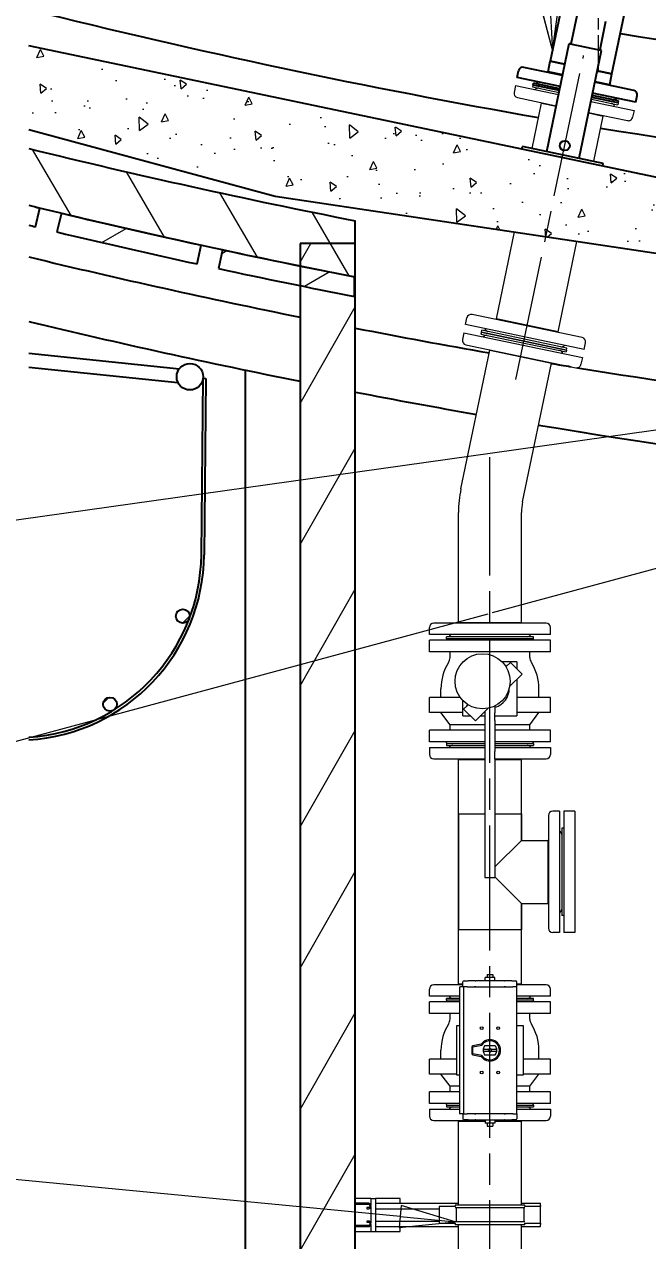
# Model space of a CAD drawing. Header units: millimetres. Extents: x -4172 to 126100, y -2 to 142133.
# Drawn here: x 81443 to 84273, y 9769 to 15286 of the extents above; entities that cross this region are included whole.
import ezdxf

# ---------------------------------------------------------------- set-up
doc = ezdxf.new("R2010")
doc.units = ezdxf.units.MM
doc.header["$LTSCALE"] = 100
doc.linetypes.add('CHAIN', pattern=[0.3543, 0.2362, -0.0295, 0.0591, -0.0295])
for name, color, linetype, lineweight in [('Center Mark', 7, 'Continuous', 18), ('Centerline', 7, 'Continuous', 18), ('Hatch', 7, 'Continuous', 18), ('Symbol', 7, 'Continuous', 18), ('Visible', 7, 'Continuous', 25)]:
    doc.layers.add(name, color=color, linetype=linetype, lineweight=lineweight)
doc.layers.add('P_Biomass (BM)', color=150, linetype='Continuous', lineweight=18, true_color=0x007fff)
doc.styles.add('Note Text', font='arial.ttf')
pattern_1 = [(30.27596, (0, 0), (-160.0725, 274.1953), [])]
pattern_2 = [(45.27593, (0, 0), (-225.585, 223.4226), [])]

# ---------------------------------------------------------------- blocks, each defined once
blk = doc.blocks.new('Balloon15')
at = {"layer": 'Symbol'}
for p, q in [((860.058, 132.746), (835.667, 126.162)), ((835.467, 126.108), (805.674, 118.066))]:
    blk.add_line(p, q, dxfattribs=at)
blk = doc.blocks.new('Balloon16')
at = {"layer": 'Symbol'}
blk.add_line((858.726, 136.648), (805.574, 129.178), dxfattribs=at)
blk = doc.blocks.new('Balloon41')
at = {"layer": 'Symbol'}
for p, q in [((838.225, 154.718), (837.036, 174.958)), ((838.258, 154.155), (838.237, 154.518)), ((838.757, 154.185), (837.759, 154.126)), ((837.759, 154.126), (838.404, 151.66)), ((838.258, 154.155), (838.404, 151.66)), ((838.404, 151.66), (838.757, 154.185))]:
    blk.add_line(p, q, dxfattribs=at)
at = {"layer": 'Symbol', "flags": 128}
blk.add_lwpolyline([(837.759, 154.126), (838.404, 151.66), (838.757, 154.185), (837.759, 154.126)], dxfattribs=at)
at = {"layer": 'Symbol'}
blk.add_circle((836.817, 178.689), 3.75, dxfattribs=at)
blk.add_solid([(837.759, 154.126), (838.404, 151.66), (838.757, 154.185), (837.759, 154.126)], dxfattribs=at)
at = {"layer": 'Symbol', "insert": (836.817, 178.71), "char_height": 2.5, "attachment_point": 5, "style": 'Note Text'}
blk.add_mtext('6', dxfattribs=at)
blk = doc.blocks.new('Balloon42')
at = {"layer": 'Symbol'}
for p, q in [((831.497, 98.785), (792.005, 102.589)), ((831.545, 99.283), (831.449, 98.287)), ((831.497, 98.785), (833.985, 98.546)), ((833.985, 98.546), (831.545, 99.283)), ((831.449, 98.287), (833.985, 98.546))]:
    blk.add_line(p, q, dxfattribs=at)
at = {"layer": 'Symbol', "flags": 128}
blk.add_lwpolyline([(831.449, 98.287), (833.985, 98.546), (831.545, 99.283), (831.449, 98.287)], dxfattribs=at)
at = {"layer": 'Symbol'}
blk.add_circle((788.286, 102.947), 3.75, dxfattribs=at)
blk.add_solid([(831.449, 98.287), (833.985, 98.546), (831.545, 99.283), (831.449, 98.287)], dxfattribs=at)
at = {"layer": 'Symbol', "insert": (788.286, 102.968), "char_height": 2.5, "attachment_point": 5, "style": 'Note Text'}
blk.add_mtext('26', dxfattribs=at)

msp = doc.modelspace()

# ---------------------------------------------------------------- hatches: boundary and pattern name
at = {"layer": 'Hatch'}
h = msp.add_hatch(dxfattribs=at)
h.set_pattern_fill('AR-CONC', color=256, scale=53.832768, angle=45.27593, style=0)
h.set_pattern_definition([(95.27593, (0, 0), (295.7124, 250.5689), [40.3746, -444.1203]), (40.27593, (0, 0), (-340.2629, 231.8734), [32.2997, -355.2963]), (145.7274, (24.64, 20.88), (-44.5504, 482.4423), [34.3131, -377.4442]), (91.46013, (-76.5, 75.76), (467.5982, 345.501), [60.562, -666.1805]), (141.9116, (-37.53, 104.56), (-18.5184, 726.5064), [51.4697, -566.1666]), (36.4601, (-76.5, 75.76), (-18.5184, 726.5064), [48.4495, -532.9444]), (66.27593, (-19.5, 95.07), (380.1141, 75.7883), [40.3746, -444.1203]), (11.27593, (-19.5, 95.07), (-185.1861, 367.7638), [32.2997, -355.2963]), (116.7274, (12.2, 101.4), (194.928, 443.552), [34.3131, -377.4442]), (82.77593, (0, 0), (-122.7202, 130.75698), [0, -350.98965, 0, -360.67955, 0, -356.6421]), (52.77593, (0, 0), (-51.2008, 250.02995), [0, -205.6412, 0, -342.91473, 0, -135.92774]), (12.77593, (-84.48, -85.3), (210.84817, 195.63433), [0, -134.5819, 0, -419.8956, 0, -557.16915]), (2.77593, (-122.36, -123.54), (182.6326, 260.9809), [0, -174.9565, 0, -278.8537, 0, -395.67085])])
h.paths.add_polyline_path([(81464.08, 14808.44), (81464.08, 15187.72), (85230.94, 14399.92), (85194.8, 14113.75), (85156.11, 14006.91), (84886.06, 14063.39), (84873.45, 14163.08), (82582.45, 14506.86)])
h = msp.add_hatch(dxfattribs=at)
h.set_pattern_fill('ANSI31', color=256, scale=2540, angle=75.27611, style=0)
h.set_pattern_definition([(120.2761, (0, 0), (-274.1949, -160.0732), [])])
edge = h.paths.add_edge_path()
edge.add_line((81464.08, 14464.92), (81464.08, 14722.28))
edge.add_ellipse((89320, 46722.08), major_axis=(-32327.42, 6375), ratio=1, start_angle=87.362377, end_angle=90)
edge.add_line((82945, 14394.66), (82945, 14139.89))
edge.add_ellipse((89320, 46722.08), major_axis=(32257.16, -7855.92), ratio=1, start_angle=270, end_angle=272.616797, ccw=False)
h = msp.add_hatch(dxfattribs=at)
h.set_pattern_fill('ANSI31', color=256, scale=2540, angle=-14.72404, style=0)
h.set_pattern_definition(pattern_1)
edge = h.paths.add_edge_path()
edge.add_line((81464.08, 14374.87), (81464.08, 14464.92))
edge.add_ellipse((89320, 46722.08), major_axis=(-32269.41, 7805.45), ratio=1, start_angle=89.910377, end_angle=90)
edge.add_line((81514.54, 14452.67), (81494.1, 14367.59))
edge.add_ellipse((89320, 46722.08), major_axis=(32347.21, -7855.92), ratio=1, start_angle=270, end_angle=270.053174, ccw=False)
h = msp.add_hatch(dxfattribs=at)
h.set_pattern_fill('ANSI31', color=256, scale=2540, angle=-14.72404, style=0)
h.set_pattern_definition(pattern_1)
edge = h.paths.add_edge_path()
edge.add_line((81611.78, 14429.31), (81591.33, 14344.23))
edge.add_ellipse((89320, 46722.08), major_axis=(32377.85, -7728.66), ratio=1, start_angle=270, end_angle=271.12284)
edge.add_line((82227.29, 14198.99), (82245.81, 14284.51))
edge.add_ellipse((89320, 46722.08), major_axis=(-32437.57, 7074.19), ratio=1, start_angle=88.877614, end_angle=90, ccw=False)
h = msp.add_hatch(dxfattribs=at)
h.set_pattern_fill('ANSI31', color=256, scale=2540, angle=15.27591, style=0)
h.set_pattern_definition([(60.2759, (0, 0), (-275.7243, 157.4241), [])])
h.paths.add_polyline_path([(82695, 14291.54), (82695, 3968.04), (95945, 3968.04), (95945, 14291.54), (95695, 14291.54), (95695, 4218.04), (82945, 4218.04), (82945, 14291.54)])
h = msp.add_hatch(dxfattribs=at)
h.set_pattern_fill('ANSI31', color=256, scale=2540, angle=-14.72404, style=0)
h.set_pattern_definition(pattern_1)
edge = h.paths.add_edge_path()
edge.add_ellipse((89320, 46722.08), major_axis=(-6378.58, -32581.49), ratio=1, start_angle=358.946665, end_angle=360)
edge.add_line((82941.42, 14140.59), (82941.42, 14051.43))
edge.add_ellipse((89320, 46722.08), major_axis=(32544.25, -6994.97), ratio=1, start_angle=270, end_angle=271.083045, ccw=False)
edge.add_line((82325.03, 14177.83), (82343.54, 14263.35))
h = msp.add_hatch(dxfattribs=at)
h.set_pattern_fill('ANSI31', color=256, scale=2540, angle=0.27593, style=0)
h.set_pattern_definition(pattern_2)
edge = h.paths.add_edge_path()
edge.add_ellipse((82195, 13687.54), major_axis=(-6.13, -59.69), ratio=1, start_angle=0, end_angle=360)
h = msp.add_hatch(dxfattribs=at)
h.set_pattern_fill('ANSI31', color=256, scale=2540, angle=0.27593, style=0)
h.set_pattern_definition(pattern_2)
edge = h.paths.add_edge_path()
edge.add_ellipse((82162.72, 12601.49), major_axis=(-3.19, -31.09), ratio=1, start_angle=0, end_angle=360)
h = msp.add_hatch(dxfattribs=at)
h.set_pattern_fill('ANSI31', color=256, scale=2540, angle=0.27593, style=0)
h.set_pattern_definition(pattern_2)
edge = h.paths.add_edge_path()
edge.add_ellipse((81832.26, 12202.17), major_axis=(-3.19, -31.09), ratio=1, start_angle=0, end_angle=360)

# ---------------------------------------------------------------- linework, layer by layer
at = {"layer": 'Center Mark', "linetype": 'CHAIN', "ltscale": 8.731213}
msp.add_line((84048.27, 15854.63), (84048.27, 15068.88), dxfattribs=at)
at = {"layer": 'Centerline', "linetype": 'CHAIN', "ltscale": 23.990969}
msp.add_line((83674.67, 13675.41), (83981.73, 15143.64), dxfattribs=at)
at = {"layer": 'P_Biomass (BM)'}
for p, q in [((83672.38, 15007.84), (83665.99, 14977.26)), ((83672.38, 15007.84), (83868.15, 14966.9)), ((83752.08, 15010.33), (83750.29, 15001.77)), ((83752.08, 15010.33), (83871.99, 14985.25)), ((83681.47, 14953.59), (83857.66, 14916.74)), ((83750.29, 15001.77), (83870.2, 14976.69)), ((84018.81, 14954.55), (84138.72, 14929.47)), ((83747.77, 14722.88), (83790.71, 14928.18)), ((83791.22, 14930.63), (83790.71, 14928.18)), ((83790.71, 14928.18), (83857.14, 14914.29)), ((83857.14, 14914.29), (83790.71, 14928.18)), ((84014.97, 14936.19), (84210.74, 14895.25)), ((84017.02, 14945.98), (84136.92, 14920.91)), ((84138.72, 14929.47), (84136.92, 14920.91)), ((84210.74, 14895.25), (84204.34, 14864.66)), ((84003.97, 14883.58), (84070.41, 14869.69)), ((84070.41, 14869.69), (84003.97, 14883.58)), ((84004.48, 14886.03), (84180.67, 14849.18)), ((84027.47, 14664.38), (84070.41, 14869.69)), ((84070.92, 14872.14), (84070.41, 14869.69)), ((83585.99, 13949.36), (83668.51, 14343.89)), ((83865.69, 13890.87), (83951.56, 14301.42)), ((83974.93, 13865.47), (83475.73, 13969.87)), ((83445.66, 13923.8), (83452.06, 13954.39)), ((83984.02, 13811.21), (83445.66, 13923.8)), ((83585.48, 13946.92), (83585.99, 13949.36)), ((83865.69, 13890.87), (83585.99, 13949.36)), ((83865.69, 13890.87), (83585.99, 13949.36)), ((83437.96, 13886.98), (83431.57, 13856.39)), ((83437.96, 13886.98), (83976.32, 13774.39)), ((83517.66, 13889.47), (83515.87, 13880.9)), ((83515.87, 13880.9), (83902.51, 13800.04)), ((83517.66, 13889.47), (83904.3, 13808.61)), ((83517.69, 13889.58), (83519.48, 13898.15)), ((83904.32, 13808.72), (83517.69, 13889.58)), ((83906.11, 13817.28), (83519.48, 13898.15)), ((83865.18, 13888.42), (83865.69, 13890.87)), ((83424.9, 13179.09), (83556.29, 13807.32)), ((83447.05, 13832.72), (83946.25, 13728.32)), ((83556.8, 13809.77), (83556.29, 13807.32)), ((83556.29, 13807.32), (83835.99, 13748.82)), ((83835.99, 13748.82), (83556.29, 13807.32)), ((83904.3, 13808.61), (83902.51, 13800.04)), ((83904.32, 13808.72), (83906.11, 13817.28)), ((83984.02, 13811.21), (83990.41, 13841.79)), ((83704.6, 13120.59), (83835.99, 13748.82)), ((83836.5, 13751.27), (83835.99, 13748.82)), ((83976.32, 13774.39), (83969.92, 13743.8)), ((83413.83, 12569.55), (83413.83, 13072.05)), ((83699.58, 12569.55), (83699.58, 13072.05)), ((83281.7, 12518.3), (83281.7, 12549.55)), ((83811.7, 12569.55), (83301.7, 12569.55)), ((83699.58, 12572.05), (83413.83, 12572.05)), ((83413.83, 12569.55), (83413.83, 12572.05)), ((83699.58, 12569.55), (83699.58, 12572.05)), ((83831.7, 12518.3), (83831.7, 12549.55)), ((83831.7, 12518.3), (83281.7, 12518.3)), ((83831.7, 12492.05), (83281.7, 12492.05)), ((83281.7, 12439.55), (83281.7, 12492.05)), ((83361.7, 12499.55), (83357.37, 12492.05)), ((83754.2, 12508.3), (83359.2, 12508.3)), ((83359.2, 12499.55), (83359.2, 12508.3)), ((83754.2, 12499.55), (83359.2, 12499.55)), ((83751.7, 12499.55), (83756.03, 12492.05)), ((83754.2, 12499.55), (83754.2, 12508.3)), ((83831.7, 12439.55), (83831.7, 12492.05)), ((83831.7, 12439.55), (83281.7, 12439.55)), ((83375.45, 12414.55), (83375.45, 12439.55)), ((83737.95, 12414.55), (83737.95, 12439.55)), ((83435.25, 12395.18), (83434.2, 12395.18)), ((83434.2, 12394.12), (83434.2, 12395.18)), ((83679.2, 12395.18), (83610.97, 12395.18)), ((83649.51, 12392), (83629.46, 12371.95)), ((83702.54, 12338.97), (83649.51, 12392)), ((83679.2, 12395.18), (83679.2, 12362.31)), ((83645.77, 12282.2), (83702.54, 12338.97)), ((83679.2, 12315.63), (83679.2, 12150.18)), ((83334.2, 12232.05), (83334.2, 12272.68)), ((83779.2, 12232.05), (83779.2, 12272.68)), ((83422.53, 12232.05), (83281.7, 12232.05)), ((83281.7, 12164.55), (83281.7, 12232.05)), ((83434.2, 12150.18), (83434.2, 12218.4)), ((83457.42, 12199.92), (83437.38, 12179.87)), ((83579.2, 12194.55), (83579.2, 12163.39)), ((83831.7, 12232.05), (83679.2, 12232.05)), ((83831.7, 12164.55), (83831.7, 12232.05)), ((83434.2, 12164.55), (83281.7, 12164.55)), ((83375.45, 12109.55), (83334.2, 12164.55)), ((83434.2, 12150.18), (83467.07, 12150.18)), ((83437.38, 12179.87), (83490.41, 12126.84)), ((83490.41, 12126.84), (83547.18, 12183.6)), ((83513.75, 12150.18), (83534.2, 12150.18)), ((83534.2, 12170.63), (83534.2, 12163.39)), ((83534.2, 12163.39), (83534.2, 12128.03)), ((83579.2, 12128.03), (83579.2, 12163.39)), ((83579.2, 12150.18), (83679.2, 12150.18)), ((83831.7, 12164.55), (83679.2, 12164.55)), ((83737.95, 12109.55), (83779.2, 12164.55)), ((83534.2, 12084.55), (83281.7, 12084.55)), ((83281.7, 12032.05), (83281.7, 12084.55)), ((83534.2, 12109.55), (83375.45, 12109.55)), ((83375.45, 12084.55), (83375.45, 12109.55)), ((83534.2, 12128.03), (83534.2, 11988.57)), ((83579.2, 12128.03), (83579.2, 11988.57)), ((83737.95, 12109.55), (83579.2, 12109.55)), ((83831.7, 12084.55), (83579.2, 12084.55)), ((83737.95, 12084.55), (83737.95, 12109.55)), ((83831.7, 12032.05), (83831.7, 12084.55)), ((83534.2, 12032.05), (83281.7, 12032.05)), ((83361.7, 12024.55), (83357.37, 12032.05)), ((83831.7, 12032.05), (83579.2, 12032.05)), ((83751.7, 12024.55), (83756.03, 12032.05)), ((83281.7, 12005.8), (83534.2, 12005.8)), ((83281.7, 12005.8), (83281.7, 11974.55)), ((83359.2, 12024.55), (83534.2, 12024.55)), ((83359.2, 12024.55), (83359.2, 12015.8)), ((83359.2, 12015.8), (83534.2, 12015.8)), ((83534.2, 11988.57), (83534.2, 11953.22)), ((83579.2, 12024.55), (83754.2, 12024.55)), ((83579.2, 12015.8), (83754.2, 12015.8)), ((83579.2, 12005.8), (83831.7, 12005.8)), ((83579.2, 11953.22), (83579.2, 11988.57)), ((83754.2, 12024.55), (83754.2, 12015.8)), ((83831.7, 12005.8), (83831.7, 11974.55)), ((83301.7, 11954.55), (83534.2, 11954.55)), ((83413.83, 11954.55), (83413.83, 11952.05)), ((83413.83, 10929.55), (83413.83, 11954.55)), ((83413.83, 11952.05), (83534.2, 11952.05)), ((83534.2, 11953.22), (83534.2, 11416.43)), ((83579.2, 11954.55), (83811.7, 11954.55)), ((83579.2, 11953.22), (83579.2, 11416.43)), ((83579.2, 11952.05), (83699.58, 11952.05)), ((83699.58, 11954.55), (83699.58, 11952.05)), ((83699.58, 11584.93), (83699.58, 11954.55)), ((83413.83, 11704.55), (83534.2, 11704.55)), ((83413.83, 11704.55), (83413.83, 11179.55)), ((83579.2, 11704.55), (83699.58, 11704.55)), ((83699.58, 11704.55), (83699.58, 11584.93)), ((83821.7, 11697.05), (83821.7, 11187.05)), ((83872.95, 11717.05), (83841.7, 11717.05)), ((83872.95, 11717.05), (83872.95, 11167.05)), ((83891.7, 11717.05), (83891.7, 11167.05)), ((83941.7, 11717.05), (83891.7, 11717.05)), ((83941.7, 11717.05), (83941.7, 11167.05)), ((83882.95, 11639.55), (83882.95, 11244.55)), ((83891.7, 11639.55), (83882.95, 11639.55)), ((83699.58, 11584.93), (83579.2, 11464.55)), ((83699.58, 11584.93), (83819.2, 11584.93)), ((83819.2, 11584.93), (83819.2, 11299.18)), ((83821.7, 11584.93), (83819.2, 11584.93)), ((83819.2, 11584.93), (83819.2, 11299.18)), ((83579.2, 11419.55), (83699.58, 11299.18)), ((83534.2, 11416.43), (83579.2, 11416.43)), ((83699.58, 10929.55), (83699.58, 11299.18)), ((83699.58, 11299.18), (83819.2, 11299.18)), ((83699.58, 11299.18), (83699.58, 11179.55)), ((83821.7, 11299.18), (83819.2, 11299.18)), ((83891.7, 11244.55), (83882.95, 11244.55)), ((83699.58, 11179.55), (83413.83, 11179.55)), ((83872.95, 11167.05), (83841.7, 11167.05)), ((83941.7, 11167.05), (83891.7, 11167.05)), ((83434.2, 10929.55), (83301.7, 10929.55)), ((83434.2, 10932.05), (83413.83, 10932.05)), ((83413.83, 10929.55), (83413.83, 10932.05)), ((83434.2, 10921.18), (83434.2, 10942.68)), ((83439.2, 10947.68), (83457.22, 10947.68)), ((83490.3, 10947.68), (83457.22, 10947.68)), ((83490.3, 10947.68), (83492.53, 10947.68)), ((83620.88, 10947.68), (83492.53, 10947.68)), ((83534.95, 10947.68), (83534.95, 10963.18)), ((83556.7, 10963.18), (83534.95, 10963.18)), ((83544.2, 10976.43), (83569.2, 10976.43)), ((83544.2, 10976.43), (83544.2, 10963.18)), ((83556.7, 10947.68), (83556.7, 10963.18)), ((83578.45, 10963.18), (83556.7, 10963.18)), ((83569.2, 10976.43), (83569.2, 10963.18)), ((83578.45, 10947.68), (83578.45, 10963.18)), ((83620.88, 10947.68), (83623.1, 10947.68)), ((83656.18, 10947.68), (83623.1, 10947.68)), ((83656.18, 10947.68), (83674.2, 10947.68)), ((83679.2, 10921.18), (83679.2, 10942.68)), ((83699.58, 10932.05), (83679.2, 10932.05)), ((83811.7, 10929.55), (83679.2, 10929.55)), ((83699.58, 10929.55), (83699.58, 10932.05)), ((83281.7, 10878.3), (83281.7, 10909.55)), ((83419.2, 10878.3), (83281.7, 10878.3)), ((83419.2, 10868.3), (83359.2, 10868.3)), ((83359.2, 10859.55), (83359.2, 10868.3)), ((83419.2, 10921.18), (83419.2, 10344.18)), ((83419.2, 10921.18), (83423.76, 10921.18)), ((83436.74, 10921.18), (83423.76, 10921.18)), ((83452.77, 10921.18), (83436.74, 10921.18)), ((83436.74, 10921.18), (83436.74, 10344.18)), ((83452.77, 10921.18), (83436.74, 10921.18)), ((83452.77, 10921.18), (83485.86, 10921.18)), ((83452.77, 10921.18), (83485.86, 10921.18)), ((83485.86, 10921.18), (83492.53, 10921.18)), ((83492.53, 10921.18), (83485.86, 10921.18)), ((83492.53, 10921.18), (83620.88, 10921.18)), ((83492.53, 10921.18), (83620.88, 10921.18)), ((83620.88, 10921.18), (83627.54, 10921.18)), ((83627.54, 10921.18), (83620.88, 10921.18)), ((83627.54, 10921.18), (83660.63, 10921.18)), ((83627.54, 10921.18), (83660.63, 10921.18)), ((83679.2, 10921.18), (83660.63, 10921.18)), ((83679.2, 10921.18), (83660.63, 10921.18)), ((83679.2, 10344.18), (83679.2, 10921.18)), ((83831.7, 10878.3), (83679.2, 10878.3)), ((83754.2, 10868.3), (83679.2, 10868.3)), ((83754.2, 10859.55), (83754.2, 10868.3)), ((83831.7, 10878.3), (83831.7, 10909.55)), ((83419.2, 10852.05), (83281.7, 10852.05)), ((83281.7, 10799.55), (83281.7, 10852.05)), ((83361.7, 10859.55), (83357.37, 10852.05)), ((83419.2, 10859.55), (83359.2, 10859.55)), ((83754.2, 10859.55), (83679.2, 10859.55)), ((83831.7, 10852.05), (83679.2, 10852.05)), ((83751.7, 10859.55), (83756.03, 10852.05)), ((83831.7, 10799.55), (83831.7, 10852.05)), ((83419.2, 10799.55), (83281.7, 10799.55)), ((83375.45, 10774.55), (83375.45, 10799.55)), ((83831.7, 10799.55), (83679.2, 10799.55)), ((83737.95, 10774.55), (83737.95, 10799.55)), ((83406.7, 10745.18), (83419.2, 10745.18)), ((83406.7, 10520.18), (83406.7, 10745.18)), ((83679.2, 10745.18), (83706.7, 10745.18)), ((83706.7, 10745.18), (83706.7, 10520.18)), ((83474.2, 10648.49), (83474.2, 10616.86)), ((83517.38, 10660.43), (83478.32, 10653.41)), ((83479.2, 10648.49), (83520.35, 10655.88)), ((83479.2, 10616.86), (83479.2, 10648.49)), ((83580.71, 10652.68), (83532.69, 10652.68)), ((83406.7, 10592.05), (83281.7, 10592.05)), ((83281.7, 10524.55), (83281.7, 10592.05)), ((83334.2, 10592.05), (83334.2, 10632.68)), ((83478.32, 10611.94), (83517.38, 10604.93)), ((83520.35, 10609.47), (83479.2, 10616.86)), ((83525.85, 10637.68), (83551.11, 10637.68)), ((83551.11, 10627.68), (83525.85, 10627.68)), ((83532.69, 10612.68), (83580.71, 10612.68)), ((83562.29, 10637.68), (83587.55, 10637.68)), ((83587.55, 10627.68), (83562.29, 10627.68)), ((83831.7, 10592.05), (83706.7, 10592.05)), ((83779.2, 10592.05), (83779.2, 10632.68)), ((83831.7, 10524.55), (83831.7, 10592.05)), ((83406.7, 10524.55), (83281.7, 10524.55)), ((83375.45, 10469.55), (83334.2, 10524.55)), ((83419.2, 10520.18), (83406.7, 10520.18)), ((83706.7, 10520.18), (83679.2, 10520.18)), ((83831.7, 10524.55), (83706.7, 10524.55)), ((83737.95, 10469.55), (83779.2, 10524.55)), ((83419.2, 10444.55), (83281.7, 10444.55)), ((83281.7, 10392.05), (83281.7, 10444.55)), ((83419.2, 10469.55), (83375.45, 10469.55)), ((83375.45, 10444.55), (83375.45, 10469.55)), ((83737.95, 10469.55), (83679.2, 10469.55)), ((83831.7, 10444.55), (83679.2, 10444.55)), ((83737.95, 10444.55), (83737.95, 10469.55)), ((83831.7, 10392.05), (83831.7, 10444.55)), ((83419.2, 10392.05), (83281.7, 10392.05)), ((83361.7, 10384.55), (83357.37, 10392.05)), ((83359.2, 10384.55), (83419.2, 10384.55)), ((83359.2, 10384.55), (83359.2, 10375.8)), ((83359.2, 10375.8), (83419.2, 10375.8)), ((83831.7, 10392.05), (83679.2, 10392.05)), ((83679.2, 10384.55), (83754.2, 10384.55)), ((83679.2, 10375.8), (83754.2, 10375.8)), ((83751.7, 10384.55), (83756.03, 10392.05)), ((83754.2, 10384.55), (83754.2, 10375.8)), ((83281.7, 10365.8), (83419.2, 10365.8)), ((83281.7, 10365.8), (83281.7, 10334.55)), ((83423.76, 10344.18), (83419.2, 10344.18)), ((83436.74, 10344.18), (83423.76, 10344.18)), ((83434.2, 10344.18), (83434.2, 10322.68)), ((83436.74, 10344.18), (83452.77, 10344.18)), ((83436.74, 10344.18), (83452.77, 10344.18)), ((83457.22, 10317.68), (83439.2, 10317.68)), ((83485.86, 10344.18), (83452.77, 10344.18)), ((83485.86, 10344.18), (83452.77, 10344.18)), ((83457.22, 10317.68), (83490.3, 10317.68)), ((83492.53, 10344.18), (83485.86, 10344.18)), ((83485.86, 10344.18), (83492.53, 10344.18)), ((83492.53, 10317.68), (83490.3, 10317.68)), ((83620.88, 10344.18), (83492.53, 10344.18)), ((83620.88, 10344.18), (83492.53, 10344.18)), ((83492.53, 10317.68), (83620.88, 10317.68)), ((83534.95, 10317.68), (83534.95, 10302.18)), ((83556.7, 10317.68), (83556.7, 10302.18)), ((83578.45, 10317.68), (83578.45, 10302.18)), ((83627.54, 10344.18), (83620.88, 10344.18)), ((83620.88, 10344.18), (83627.54, 10344.18)), ((83623.1, 10317.68), (83620.88, 10317.68)), ((83623.1, 10317.68), (83656.18, 10317.68)), ((83660.63, 10344.18), (83627.54, 10344.18)), ((83660.63, 10344.18), (83627.54, 10344.18)), ((83674.2, 10317.68), (83656.18, 10317.68)), ((83660.63, 10344.18), (83679.2, 10344.18)), ((83660.63, 10344.18), (83679.2, 10344.18)), ((83679.2, 10365.8), (83831.7, 10365.8)), ((83679.2, 10344.18), (83679.2, 10322.68)), ((83831.7, 10365.8), (83831.7, 10334.55)), ((83301.7, 10314.55), (83534.95, 10314.55)), ((83413.83, 10314.55), (83413.83, 10312.05)), ((83413.83, 9930.8), (83413.83, 10314.55)), ((83413.83, 10312.05), (83534.95, 10312.05)), ((83556.7, 10302.18), (83534.95, 10302.18)), ((83544.2, 10302.18), (83544.2, 10288.93)), ((83544.2, 10288.93), (83569.2, 10288.93)), ((83578.45, 10302.18), (83556.7, 10302.18)), ((83569.2, 10302.18), (83569.2, 10288.93)), ((83578.45, 10314.55), (83811.7, 10314.55)), ((83578.45, 10312.05), (83699.58, 10312.05)), ((83699.58, 10314.55), (83699.58, 10312.05)), ((83699.58, 9930.8), (83699.58, 10314.55)), ((83016.7, 9961.43), (82945, 9961.43)), ((83006.7, 9939.55), (82945, 9939.55)), ((82945, 9934.55), (83006.7, 9934.55)), ((83011.7, 9929.55), (83011.7, 9924.3)), ((83016.7, 9961.43), (83016.7, 9929.55)), ((83016.7, 9961.43), (83036.7, 9961.43)), ((83016.7, 9924.3), (83016.7, 9929.55)), ((83036.7, 9961.43), (83036.7, 9811.43)), ((83148.58, 9961.43), (83036.7, 9961.43)), ((83036.7, 9939.55), (83413.83, 9939.55)), ((83148.58, 9939.55), (83148.58, 9961.43)), ((83715.14, 9930.8), (83398.26, 9930.8)), ((83398.26, 9930.8), (83398.26, 9924.55)), ((83699.58, 9939.55), (83786.7, 9939.55)), ((83715.14, 9924.55), (83715.14, 9930.8)), ((83786.7, 9929.55), (83786.7, 9939.55)), ((83786.7, 9929.55), (83786.7, 9924.55)), ((82997.95, 9919.3), (82997.95, 9914.3)), ((83006.7, 9919.3), (82997.95, 9919.3)), ((82997.95, 9914.3), (83006.7, 9914.3)), ((83016.7, 9924.3), (83016.7, 9848.55)), ((83036.7, 9914.3), (83326.7, 9914.3)), ((83398.55, 9924.55), (83326.7, 9924.55)), ((83326.7, 9924.55), (83326.7, 9848.3)), ((83714.85, 9918.3), (83398.55, 9918.3)), ((83403.57, 9918.3), (83403.57, 9854.55)), ((83709.83, 9918.3), (83709.83, 9854.55)), ((83786.7, 9924.55), (83714.85, 9924.55)), ((83786.7, 9848.3), (83786.7, 9924.55)), ((83006.7, 9838.3), (82945, 9838.3)), ((82945, 9833.3), (83006.7, 9833.3)), ((82997.95, 9858.55), (82997.95, 9853.55)), ((83006.7, 9858.55), (82997.95, 9858.55)), ((82997.95, 9853.55), (83006.7, 9853.55)), ((83011.7, 9848.55), (83011.7, 9843.3)), ((83016.7, 9843.3), (83016.7, 9848.55)), ((83016.7, 9843.3), (83016.7, 9811.43)), ((83036.7, 9858.55), (83326.7, 9858.55)), ((83036.7, 9833.3), (83413.83, 9833.3)), ((83148.58, 9811.43), (83148.58, 9833.3)), ((83326.7, 9848.3), (83398.55, 9848.3)), ((83398.26, 9848.3), (83398.26, 9842.05)), ((83715.14, 9842.05), (83398.26, 9842.05)), ((83714.85, 9854.55), (83398.55, 9854.55)), ((83413.83, 4930.8), (83413.83, 9842.05)), ((83699.58, 4930.8), (83699.58, 9842.05)), ((83699.58, 9833.3), (83786.7, 9833.3)), ((83714.85, 9848.3), (83786.7, 9848.3)), ((83715.14, 9842.05), (83715.14, 9848.3)), ((83786.7, 9848.3), (83786.7, 9843.3)), ((83786.7, 9833.3), (83786.7, 9843.3)), ((82945, 9811.43), (83016.7, 9811.43)), ((83016.7, 9811.43), (83036.7, 9811.43)), ((83036.7, 9811.43), (83148.58, 9811.43))]:
    msp.add_line(p, q, dxfattribs=at)
at = {"layer": 'P_Biomass (BM)', "linetype": 'CHAIN', "ltscale": 23.990969}
msp.add_line((83556.7, 2585.8), (83556.7, 13322.05), dxfattribs=at)
at = {"layer": 'P_Biomass (BM)'}
for centre, radius in [((83523.11, 12306.26), 125), ((83519.2, 10732.68), 6.25), ((83594.2, 10732.68), 6.25), ((83519.2, 10532.68), 6.25), ((83594.2, 10532.68), 6.25)]:
    msp.add_circle(centre, radius, dxfattribs=at)
for centre, radius, start, end in [((83685.56, 14973.16), 20, 168.18734, 258.18734), ((83774.85, 14978.75), 17.5, 78.18734, 142.8104), ((84105.2, 14909.66), 17.5, 13.56427, 78.18734), ((84184.76, 14868.76), 20, 258.18734, 348.18734), ((83471.64, 13950.29), 20, 78.18734, 168.18734), ((83551.2, 13909.39), 17.5, 193.56427, 258.18734), ((83451.14, 13852.3), 20, 168.18734, 258.18734), ((83540.43, 13857.89), 17.5, 78.18734, 142.8104), ((83970.84, 13845.89), 20, 348.18734, 78.18734), ((83870.78, 13788.8), 17.5, 13.56427, 78.18734), ((83881.55, 13840.3), 17.5, 258.18734, 322.8104), ((83950.34, 13747.89), 20, 258.18734, 348.18734), ((83936.7, 13072.05), 522.87, 168.18734, 180), ((83936.7, 13072.05), 237.12, 168.18734, 180), ((83301.7, 12549.55), 20, 90, 180), ((83811.7, 12549.55), 20, 0, 90), ((83387.95, 12525.8), 17.5, 205.37693, 270), ((83725.45, 12525.8), 17.5, 270, 334.62307), ((83333.34, 12414.55), 42.11, 327.57654, 0), ((83780.06, 12414.55), 42.11, 180, 212.42346), ((83556.7, 12272.68), 222.5, 147.57654, 180), ((83646.86, 12362.83), 20, 114.63587, 151.72833), ((83556.7, 12272.68), 222.5, 0, 32.42346), ((83556.7, 12272.68), 87.5, 284.9006, 1.58971), ((83466.54, 12182.52), 20, 118.27167, 155.36413), ((83301.7, 11974.55), 20, 180, 270), ((83387.95, 11998.3), 17.5, 90, 154.62307), ((83725.45, 11998.3), 17.5, 25.37693, 90), ((83811.7, 11974.55), 20, 270, 0), ((83841.7, 11697.05), 20, 90, 180), ((83865.45, 11610.8), 17.5, 0, 64.62307), ((83865.45, 11273.3), 17.5, 295.37693, 0), ((83841.7, 11187.05), 20, 180, 270), ((83301.7, 10909.55), 20, 90, 180), ((83439.2, 10942.68), 5, 90, 180), ((83674.2, 10942.68), 5, 0, 90), ((83811.7, 10909.55), 20, 0, 90), ((83387.95, 10885.8), 17.5, 205.37693, 270), ((83725.45, 10885.8), 17.5, 270, 334.62307), ((83333.34, 10774.55), 42.11, 327.57654, 0), ((83780.06, 10774.55), 42.11, 180, 212.42346), ((83556.7, 10632.68), 222.5, 147.57654, 180), ((83556.7, 10632.68), 222.5, 0, 32.42346), ((83479.2, 10648.49), 5, 100.17486, 180), ((83556.7, 10632.68), 48.12, 215.2134, 144.7866), ((83556.7, 10632.68), 43.12, 212.5499, 147.4501), ((83556.7, 10632.68), 31.25, 140.20818, 170.7931), ((83556.7, 10632.68), 31.25, 9.2069, 39.79182), ((83479.2, 10616.86), 5, 180, 259.82514), ((83556.7, 10632.68), 31.25, 170.7931, 189.2069), ((83556.7, 10632.68), 31.25, 189.2069, 219.79182), ((83556.7, 10632.68), 7.5, 138.18969, 221.81031), ((83556.7, 10632.68), 7.5, 41.81031, 138.18969), ((83556.7, 10632.68), 7.5, 221.81031, 318.18969), ((83556.7, 10632.68), 7.5, 318.18969, 41.81031), ((83556.7, 10632.68), 31.25, 320.20818, 350.7931), ((83556.7, 10632.68), 31.25, 350.7931, 9.2069), ((83387.95, 10358.3), 17.5, 90, 154.62307), ((83725.45, 10358.3), 17.5, 25.37693, 90), ((83301.7, 10334.55), 20, 180, 270), ((83439.2, 10322.68), 5, 180, 270), ((83674.2, 10322.68), 5, 270, 0), ((83811.7, 10334.55), 20, 270, 0), ((83006.7, 9929.55), 10, 0, 90), ((83006.7, 9929.55), 5, 0, 90), ((83006.7, 9924.3), 10, 270, 0), ((83006.7, 9924.3), 5, 270, 0), ((83006.7, 9848.55), 10, 0, 90), ((83006.7, 9848.55), 5, 0, 90), ((83006.7, 9843.3), 5, 270, 0), ((83006.7, 9843.3), 10, 270, 0)]:
    msp.add_arc(centre, radius, start, end, dxfattribs=at)
for points in [[(83520.35, 10655.88), (83519.34, 10657.38), (83518.35, 10658.9), (83517.38, 10660.43)], [(83520.35, 10609.47), (83519.34, 10607.97), (83518.35, 10606.45), (83517.38, 10604.93)]]:
    msp.add_open_spline(points, degree=3, dxfattribs=at)
at = {"layer": 'Visible'}
for p, q in [((83892.41, 15414.47), (83830.63, 15119.05)), ((84110.32, 15060.56), (84172.11, 15355.97)), ((83925.13, 15196.6), (83952.13, 15325.7)), ((84081.82, 15298.58), (84054.82, 15169.48)), ((85230.94, 14399.92), (81464.08, 15187.72)), ((83814.21, 14708.98), (83916.56, 15198.39)), ((83921.46, 15197.37), (83916.56, 15198.39)), ((83921.46, 15197.37), (84058.49, 15168.71)), ((83820.39, 15070.11), (83830.63, 15119.05)), ((83897.06, 15105.16), (83830.63, 15119.05)), ((83830.63, 15119.05), (83897.06, 15105.16)), ((83961.03, 14678.28), (84063.39, 15167.69)), ((84063.39, 15167.69), (84058.49, 15168.71)), ((83680.06, 15044.55), (83686.46, 15075.14)), ((83886.32, 15053.77), (83710.13, 15090.62)), ((83819.88, 15067.67), (83820.39, 15070.11)), ((83886.83, 15056.22), (83820.39, 15070.11)), ((83820.39, 15070.11), (83886.83, 15056.22)), ((84110.32, 15060.56), (84043.89, 15074.45)), ((84043.89, 15074.45), (84110.32, 15060.56)), ((84100.09, 15011.62), (84110.32, 15060.56)), ((83875.82, 15003.61), (83680.06, 15044.55)), ((83752.08, 15010.33), (83753.87, 15018.9)), ((83871.99, 14985.25), (83752.08, 15010.33)), ((83873.78, 14993.82), (83753.87, 15018.9)), ((84209.33, 14986.22), (84033.14, 15023.07)), ((84100.09, 15011.62), (84033.65, 15025.51)), ((84033.65, 15025.51), (84100.09, 15011.62)), ((84099.58, 15009.17), (84100.09, 15011.62)), ((84138.72, 14929.47), (84018.81, 14954.55)), ((84140.51, 14938.03), (84020.6, 14963.11)), ((84218.41, 14931.96), (84022.65, 14972.9)), ((84218.41, 14931.96), (84224.81, 14962.55)), ((84138.72, 14929.47), (84140.51, 14938.03)), ((81464.08, 14808.44), (82582.45, 14506.86)), ((83701.53, 14719.78), (83704.09, 14732.01)), ((84071.15, 14655.24), (83704.09, 14732.01)), ((84068.59, 14643.01), (84071.15, 14655.24)), ((81494.1, 14367.59), (81514.54, 14452.67)), ((82582.45, 14506.86), (84873.45, 14163.08)), ((81611.78, 14429.31), (81591.33, 14344.23)), ((82945, 14139.89), (82945, 14394.66)), ((82695, 14291.54), (82695, 3968.04)), ((82945, 14291.54), (82695, 14291.54)), ((82945, 4218.04), (82945, 14291.54)), ((82227.29, 14198.99), (82245.81, 14284.51)), ((82343.54, 14263.35), (82325.03, 14177.83)), ((82941.42, 14051.43), (82941.42, 14140.59)), ((81464.08, 13793.97), (82147.24, 13723.86)), ((81464.08, 13731.15), (82140.85, 13661.68)), ((82246.85, 12880.4), (82254.68, 13681.42)), ((82254.68, 13681.42), (82267.17, 13680.13)), ((82445, 13718.04), (82445, 3718.04)), ((82267.17, 13680.13), (82259.35, 12880.27))]:
    msp.add_line(p, q, dxfattribs=at)
for centre, radius in [((83896.32, 14735.23), 22.5), ((82195, 13687.54), 60), ((82162.72, 12601.49), 31.25), ((81832.26, 12202.17), 31.25)]:
    msp.add_circle(centre, radius, dxfattribs=at)
for centre, radius, start, end in [((89320, 46722.08), 32337.5, 255.940151, 260.130342), ((89320, 46722.08), 31900, 260.670627, 265.36558), ((83706.03, 15071.04), 20, 78.18734, 168.18734), ((83785.6, 15030.14), 17.5, 193.56427, 258.18734), ((84115.95, 14961.05), 17.5, 258.18734, 322.8104), ((84205.23, 14966.64), 20, 348.18734, 78.18734), ((89320, 46722.08), 32337.5, 260.637009, 265.393369), ((89320, 46722.08), 32950, 256.206728, 258.844351), ((89320, 46722.08), 33200, 256.312623, 258.92942), ((89320, 46722.08), 33200, 256.312623, 256.402246), ((89320, 46722.08), 33200, 256.574824, 257.69721), ((89320, 46722.08), 33287.5, 256.349299, 256.402473), ((89320, 46722.08), 33287.5, 256.574597, 257.697437), ((89320, 46722.08), 33200, 257.869788, 258.923123), ((89320, 46722.08), 33427.51, 256.407574, 258.568861), ((89320, 46722.08), 33287.5, 257.869561, 258.952606), ((89320, 46722.08), 33712.5, 256.524655, 258.666781), ((89320, 46722.08), 33427.51, 259.005709, 260.066961), ((89320, 46722.08), 33427.51, 260.557084, 260.710549), ((89320, 46722.08), 33427.51, 260.761744, 264.417275), ((89320, 46722.08), 33712.5, 259.099793, 260.051066), ((89320, 46722.08), 33712.5, 260.537039, 265.476008), ((81409.32, 12888.58), 837.58, 273.74853, 359.43994), ((81409.32, 12888.58), 850.08, 273.69334, 359.43994)]:
    msp.add_arc(centre, radius, start, end, dxfattribs=at)

# ---------------------------------------------------------------- block references
at = {"layer": 'Symbol', "xscale": 100, "yscale": 100, "zscale": 100}
for name in ['Balloon41', 'Balloon16', 'Balloon15', 'Balloon42']:
    msp.add_blockref(name, (0, 0), dxfattribs=at)

doc.saveas('drawing.dxf')
